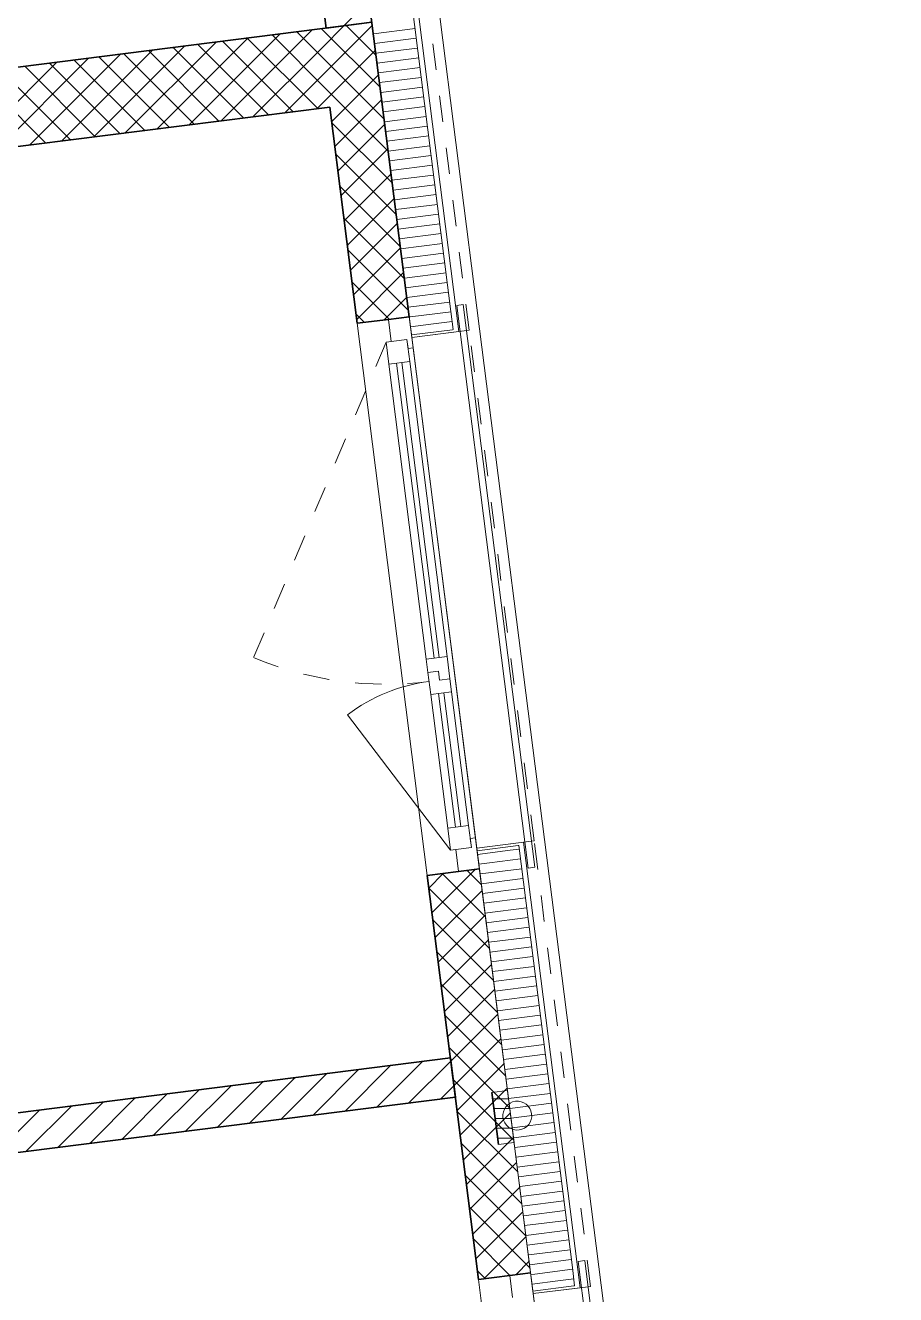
# Model space of a CAD drawing. Header units: metres. Extents: x 2713679.5 to 2713747.3, y 1226017.1 to 1226104.2.
# Drawn here: x 2713707.568 to 2713710.881, y 1226032.806 to 1226037.639 of the extents above; entities that cross this region are included whole.
import ezdxf

# ---------------------------------------------------------------- set-up
doc = ezdxf.new("R2010")
doc.units = ezdxf.units.M
doc.header["$MEASUREMENT"] = 0
doc.linetypes.add('Strich 2_1mm', pattern=[0.15, 0.1, -0.05])
doc.layers.add('plangrafiken', color=251, linetype='Continuous')
doc.layers.add('waende_stuetzen', color=250, linetype='Continuous')

msp = doc.modelspace()

# ---------------------------------------------------------------- linework, layer by layer
at = {"layer": 'plangrafiken', "color": 7, "linetype": 'Continuous', "lineweight": 13}
for p, q in [((2713709.2353, 1226036.5765), (2713709.2105, 1226036.5733)), ((2713709.2105, 1226036.5733), (2713709.4825, 1226034.4305)), ((2713709.5073, 1226034.4337), (2713709.2353, 1226036.5765)), ((2713709.4825, 1226034.4305), (2713709.5073, 1226034.4337)), ((2713709.347, 1226033.5521), (2713709.4075, 1226033.5521)), ((2713709.3517, 1226033.5146), (2713709.4122, 1226033.5146)), ((2713709.3565, 1226033.4771), (2713709.417, 1226033.4771)), ((2713709.3612, 1226033.4396), (2713709.4217, 1226033.4396)), ((2713709.366, 1226033.4021), (2713709.4265, 1226033.4021)), ((2713709.6974, 1226032.9357), (2713709.6726, 1226032.9325)), ((2713709.6726, 1226032.9325), (2713709.9445, 1226030.7897)), ((2713709.9693, 1226030.7929), (2713709.6974, 1226032.9357))]:
    msp.add_line(p, q, dxfattribs=at)
at = {"layer": 'plangrafiken', "color": 7, "linetype": 'Continuous', "lineweight": 18}
for p, q in [((2713709.3439, 1226033.5763), (2713709.4034, 1226033.5838)), ((2713709.4034, 1226033.5838), (2713709.4286, 1226033.3854)), ((2713709.4286, 1226033.3854), (2713709.3691, 1226033.3779))]:
    msp.add_line(p, q, dxfattribs=at)
at = {"layer": 'plangrafiken', "color": 7, "linetype": 'Continuous', "lineweight": 35}
msp.add_line((2713709.3439, 1226033.5763), (2713709.3691, 1226033.3779), dxfattribs=at)
at = {"layer": 'plangrafiken', "color": 7, "linetype": 'Continuous', "lineweight": 18}
for start, end in [(97.2326, 277.2326), (277.2326, 97.2326)]:
    msp.add_arc((2713709.4408, 1226033.4878), 0.055, start, end, dxfattribs=at)
at = {"layer": 'waende_stuetzen', "color": 7, "linetype": 'Continuous', "lineweight": 18}
for p, q in [((2713709.0295, 1226036.5302), (2713707.2411, 1226050.6222)), ((2713710.8808, 1226021.9422), (2713707.5779, 1226047.9685)), ((2713710.8808, 1226021.9422), (2713707.9455, 1226045.0717)), ((2713709.2181, 1226036.4735), (2713708.8914, 1226039.0479)), ((2713709.1882, 1226036.5504), (2713708.8817, 1226038.966)), ((2713710.8808, 1226021.9422), (2713708.7229, 1226038.9458)), ((2713709.197, 1226036.4809), (2713709.1882, 1226036.5504)), ((2713709.0396, 1226036.4509), (2713709.0295, 1226036.5302)), ((2713709.0383, 1226036.4608), (2713709.0295, 1226036.5302)), ((2713709.0383, 1226036.4608), (2713709.1946, 1226036.4806)), ((2713709.0396, 1226036.4509), (2713709.0383, 1226036.4608)), ((2713709.238, 1226036.476), (2713709.0396, 1226036.4509)), ((2713709.0396, 1226036.4509), (2713709.1983, 1226036.471)), ((2713709.1946, 1226036.4806), (2713709.197, 1226036.4809)), ((2713709.2181, 1226036.4735), (2713709.1983, 1226036.471)), ((2713709.2578, 1226036.4785), (2713709.238, 1226036.476)), ((2713709.4847, 1226034.5316), (2713709.2863, 1226034.5064)), ((2713709.4451, 1226034.5266), (2713709.2863, 1226034.5064)), ((2713709.2863, 1226034.5064), (2713709.2964, 1226034.4271)), ((2713709.2863, 1226034.5064), (2713709.2876, 1226034.4965)), ((2713709.4438, 1226034.5164), (2713709.2876, 1226034.4965)), ((2713709.4438, 1226034.5164), (2713709.4463, 1226034.5167)), ((2713709.4649, 1226034.5291), (2713709.4451, 1226034.5266)), ((2713709.4551, 1226034.4472), (2713709.4463, 1226034.5167)), ((2713709.6802, 1226032.8327), (2713709.4649, 1226034.5291)), ((2713709.5046, 1226034.5341), (2713709.4847, 1226034.5316)), ((2713709.2876, 1226034.4965), (2713709.2964, 1226034.4271)), ((2713709.4916, 1226032.8894), (2713709.2964, 1226034.4271)), ((2713709.6503, 1226032.9096), (2713709.4551, 1226034.4472)), ((2713709.6591, 1226032.8401), (2713709.6503, 1226032.9096)), ((2713709.5016, 1226032.8101), (2713709.4916, 1226032.8894)), ((2713709.5004, 1226032.82), (2713709.4916, 1226032.8894)), ((2713709.5004, 1226032.82), (2713709.6566, 1226032.8398)), ((2713709.5016, 1226032.8101), (2713709.5004, 1226032.82)), ((2713709.7, 1226032.8352), (2713709.5016, 1226032.8101)), ((2713709.5016, 1226032.8101), (2713709.6604, 1226032.8302)), ((2713709.6566, 1226032.8398), (2713709.6591, 1226032.8401)), ((2713709.6802, 1226032.8327), (2713709.6604, 1226032.8302)), ((2713709.7199, 1226032.8378), (2713709.7, 1226032.8352))]:
    msp.add_line(p, q, dxfattribs=at)
at = {"layer": 'waende_stuetzen', "color": 7, "linetype": 'Strich 2_1mm', "lineweight": 13}
for p, q in [((2713709.2578, 1226036.4785), (2713708.9311, 1226039.0529)), ((2713709.5046, 1226034.5341), (2713709.2578, 1226036.4785)), ((2713708.941, 1226036.4333), (2713708.437, 1226035.2323)), ((2713709.7199, 1226032.8378), (2713709.5046, 1226034.5341)), ((2713709.9666, 1226030.8933), (2713709.7199, 1226032.8378))]:
    msp.add_line(p, q, dxfattribs=at)
at = {"layer": 'waende_stuetzen', "color": 7, "linetype": 'Continuous', "lineweight": 13}
for p, q in [((2713709.2975, 1226036.4836), (2713708.9708, 1226039.0579)), ((2713709.0396, 1226036.4509), (2713708.7129, 1226039.0252)), ((2713708.8311, 1226036.505), (2713709.098, 1226034.4019)), ((2713708.9501, 1226036.5201), (2713708.9608, 1226036.4358)), ((2713709.0446, 1226036.4112), (2713709.0295, 1226036.5302)), ((2713709.0204, 1226036.4434), (2713708.941, 1226036.4333)), ((2713708.9608, 1226036.4358), (2713709.0204, 1226036.4434)), ((2713709.0204, 1226036.4434), (2713709.0248, 1226036.4087)), ((2713709.0311, 1226036.3591), (2713709.0204, 1226036.4434)), ((2713709.2863, 1226034.5064), (2713709.0396, 1226036.4509)), ((2713709.5443, 1226034.5392), (2713709.2975, 1226036.4836)), ((2713708.941, 1226036.4333), (2713708.9517, 1226036.349)), ((2713709.0248, 1226036.4087), (2713709.0446, 1226036.4112)), ((2713709.2813, 1226034.5461), (2713709.0446, 1226036.4112)), ((2713708.9517, 1226036.349), (2713709.0311, 1226036.3591)), ((2713708.9517, 1226036.349), (2713709.0943, 1226035.2255)), ((2713708.9815, 1226036.3528), (2713709.124, 1226035.2293)), ((2713709.1439, 1226035.2318), (2713709.0013, 1226036.3553)), ((2713709.1736, 1226035.2356), (2713709.0311, 1226036.3591)), ((2713709.1736, 1226035.2356), (2713709.0943, 1226035.2255)), ((2713709.1844, 1226035.1512), (2713709.1736, 1226035.2356)), ((2713709.0943, 1226035.2255), (2713709.1006, 1226035.1759)), ((2713709.1403, 1226035.1809), (2713709.1006, 1226035.1759)), ((2713709.1447, 1226035.1462), (2713709.1403, 1226035.1809)), ((2713709.1006, 1226035.1759), (2713709.1113, 1226035.0916)), ((2713709.1447, 1226035.1462), (2713709.1844, 1226035.1512)), ((2713709.1906, 1226035.1016), (2713709.1844, 1226035.1512)), ((2713709.1113, 1226035.0916), (2713709.1906, 1226035.1016)), ((2713709.1113, 1226035.0916), (2713709.1758, 1226034.5831)), ((2713709.141, 1226035.0953), (2713709.2056, 1226034.5869)), ((2713709.2254, 1226034.5894), (2713709.1609, 1226035.0979)), ((2713709.2552, 1226034.5932), (2713709.1906, 1226035.1016)), ((2713709.1865, 1226034.4988), (2713708.7947, 1226035.0143)), ((2713709.2552, 1226034.5932), (2713709.1758, 1226034.5831)), ((2713709.1758, 1226034.5831), (2713709.1865, 1226034.4988)), ((2713709.2659, 1226034.5089), (2713709.2552, 1226034.5932)), ((2713709.1865, 1226034.4988), (2713709.2659, 1226034.5089)), ((2713709.2659, 1226034.5089), (2713709.2063, 1226034.5013)), ((2713709.2813, 1226034.5461), (2713709.2615, 1226034.5436)), ((2713709.2615, 1226034.5436), (2713709.2659, 1226034.5089)), ((2713709.2964, 1226034.4271), (2713709.2813, 1226034.5461)), ((2713709.5016, 1226032.8101), (2713709.2863, 1226034.5064)), ((2713709.7596, 1226032.8428), (2713709.5443, 1226034.5392)), ((2713709.2063, 1226034.5013), (2713709.217, 1226034.417)), ((2713709.56, 1226030.7611), (2713709.2931, 1226032.8642)), ((2713709.4229, 1226032.795), (2713709.4122, 1226032.8793)), ((2713709.4916, 1226032.8894), (2713709.5067, 1226032.7704)), ((2713710.0063, 1226030.8984), (2713709.7596, 1226032.8428)), ((2713709.7484, 1226030.8656), (2713709.5016, 1226032.8101))]:
    msp.add_line(p, q, dxfattribs=at)
at = {"layer": 'waende_stuetzen', "color": 7, "linetype": 'Continuous', "lineweight": 35}
for p, q in [((2713708.5493, 1226038.9238), (2713708.7136, 1226037.6292)), ((2713708.7229, 1226038.9458), (2713709.0295, 1226036.5302)), ((2713708.8872, 1226037.6512), (2713708.6888, 1226037.626)), ((2713708.8872, 1226037.6512), (2713708.7136, 1226037.6292)), ((2713708.6888, 1226037.626), (2713705.5391, 1226037.2263)), ((2713704.684, 1226036.8154), (2713708.7266, 1226037.3284)), ((2713708.7266, 1226037.3284), (2713708.8311, 1226036.505)), ((2713708.9501, 1226036.5201), (2713708.8311, 1226036.505)), ((2713709.0295, 1226036.5302), (2713708.9501, 1226036.5201)), ((2713709.217, 1226034.417), (2713709.098, 1226034.4019)), ((2713709.2964, 1226034.4271), (2713709.217, 1226034.417)), ((2713709.098, 1226034.4019), (2713709.2931, 1226032.8642)), ((2713709.1861, 1226033.7075), (2713705.4908, 1226033.2385)), ((2713709.205, 1226033.5587), (2713709.1861, 1226033.7075)), ((2713705.1624, 1226033.0456), (2713709.205, 1226033.5587)), ((2713709.4122, 1226032.8793), (2713709.2931, 1226032.8642)), ((2713709.4916, 1226032.8894), (2713709.4122, 1226032.8793))]:
    msp.add_line(p, q, dxfattribs=at)
at = {"layer": 'waende_stuetzen', "color": 18, "linetype": 'Continuous', "lineweight": 0, "true_color": 0x000000}
for p, q in [((2713708.781, 1226037.6377), (2713708.8768, 1226037.7335)), ((2713708.1917, 1226037.2605), (2713708.538, 1226037.6069)), ((2713708.3131, 1226037.276), (2713708.6595, 1226037.6223)), ((2713708.7186, 1226037.3916), (2713708.5072, 1226037.603)), ((2713708.7032, 1226037.5131), (2713708.6013, 1226037.6149)), ((2713708.9187, 1226037.4037), (2713708.6955, 1226037.6269)), ((2713708.6979, 1226037.5546), (2713708.781, 1226037.6377)), ((2713708.7098, 1226037.4605), (2713708.8887, 1226037.6394)), ((2713708.9032, 1226037.5252), (2713708.7896, 1226037.6388)), ((2713709.0515, 1226037.6277), (2713708.8928, 1226037.6075)), ((2713707.8272, 1226037.2143), (2713708.1736, 1226037.5607)), ((2713707.9487, 1226037.2297), (2713708.2951, 1226037.5761)), ((2713708.0702, 1226037.2451), (2713708.4165, 1226037.5915)), ((2713708.3991, 1226037.2869), (2713708.1307, 1226037.5552)), ((2713708.4932, 1226037.2988), (2713708.2249, 1226037.5672)), ((2713708.5873, 1226037.3108), (2713708.319, 1226037.5791)), ((2713708.6815, 1226037.3227), (2713708.4131, 1226037.5911)), ((2713708.4346, 1226037.2914), (2713708.6979, 1226037.5546)), ((2713709.0562, 1226037.5904), (2713708.8975, 1226037.5703)), ((2713709.061, 1226037.5532), (2713708.9022, 1226037.5331)), ((2713707.4628, 1226037.168), (2713707.8091, 1226037.5144)), ((2713707.5842, 1226037.1835), (2713707.9306, 1226037.5298)), ((2713707.7057, 1226037.1989), (2713708.0521, 1226037.5452)), ((2713708.0226, 1226037.2391), (2713707.7543, 1226037.5074)), ((2713708.1167, 1226037.251), (2713707.8484, 1226037.5194)), ((2713708.2109, 1226037.263), (2713707.9425, 1226037.5313)), ((2713708.305, 1226037.2749), (2713708.0366, 1226037.5433)), ((2713708.9341, 1226037.2822), (2713708.7032, 1226037.5131)), ((2713708.7218, 1226037.3664), (2713708.9007, 1226037.5453)), ((2713709.0657, 1226037.516), (2713708.907, 1226037.4959)), ((2713707.3413, 1226037.1526), (2713707.6876, 1226037.499)), ((2713707.6461, 1226037.1913), (2713707.3778, 1226037.4597)), ((2713707.7402, 1226037.2033), (2713707.4719, 1226037.4716)), ((2713707.8344, 1226037.2152), (2713707.566, 1226037.4836)), ((2713707.9285, 1226037.2271), (2713707.6601, 1226037.4955)), ((2713708.5561, 1226037.3068), (2713708.7098, 1226037.4605)), ((2713709.0704, 1226037.4788), (2713708.9117, 1226037.4587)), ((2713708.7337, 1226037.2723), (2713708.9126, 1226037.4512)), ((2713709.0751, 1226037.4416), (2713708.9164, 1226037.4215)), ((2713709.0798, 1226037.4044), (2713708.9211, 1226037.3843)), ((2713708.6776, 1226037.3222), (2713708.7218, 1226037.3664)), ((2713708.9495, 1226037.1607), (2713708.7186, 1226037.3916)), ((2713708.7457, 1226037.1782), (2713708.9246, 1226037.3571)), ((2713709.0846, 1226037.3672), (2713708.9258, 1226037.3471)), ((2713709.0893, 1226037.33), (2713708.9306, 1226037.3099)), ((2713708.9649, 1226037.0393), (2713708.734, 1226037.2702)), ((2713708.7576, 1226037.084), (2713708.9365, 1226037.2629)), ((2713709.094, 1226037.2928), (2713708.9353, 1226037.2727)), ((2713709.0987, 1226037.2556), (2713708.94, 1226037.2355)), ((2713709.1035, 1226037.2184), (2713708.9447, 1226037.1983)), ((2713708.7696, 1226036.9899), (2713708.9485, 1226037.1688)), ((2713709.1082, 1226037.1812), (2713708.9494, 1226037.1611)), ((2713708.9803, 1226036.9178), (2713708.7494, 1226037.1487)), ((2713709.1129, 1226037.144), (2713708.9542, 1226037.1239)), ((2713708.7815, 1226036.8958), (2713708.9604, 1226037.0747)), ((2713709.1176, 1226037.1068), (2713708.9589, 1226037.0867)), ((2713709.1223, 1226037.0696), (2713708.9636, 1226037.0495)), ((2713708.9957, 1226036.7963), (2713708.7648, 1226037.0272)), ((2713709.1271, 1226037.0324), (2713708.9683, 1226037.0123)), ((2713708.7935, 1226036.8017), (2713708.9724, 1226036.9806)), ((2713709.1318, 1226036.9952), (2713708.9731, 1226036.9751)), ((2713709.1365, 1226036.958), (2713708.9778, 1226036.9379)), ((2713709.1412, 1226036.9208), (2713708.9825, 1226036.9007)), ((2713709.0112, 1226036.6748), (2713708.7803, 1226036.9057)), ((2713708.8054, 1226036.7076), (2713708.9843, 1226036.8865)), ((2713709.1459, 1226036.8836), (2713708.9872, 1226036.8635)), ((2713709.1507, 1226036.8464), (2713708.9919, 1226036.8263)), ((2713709.0266, 1226036.5533), (2713708.7957, 1226036.7842)), ((2713708.8173, 1226036.6134), (2713708.9962, 1226036.7923)), ((2713709.1554, 1226036.8092), (2713708.9967, 1226036.7891)), ((2713709.1601, 1226036.772), (2713709.0014, 1226036.7519)), ((2713709.1648, 1226036.7348), (2713709.0061, 1226036.7147)), ((2713708.8293, 1226036.5193), (2713709.0082, 1226036.6982)), ((2713709.1695, 1226036.6976), (2713709.0108, 1226036.6775)), ((2713708.9533, 1226036.5205), (2713708.8111, 1226036.6627)), ((2713709.1743, 1226036.6604), (2713709.0155, 1226036.6403)), ((2713708.9342, 1226036.5181), (2713709.0201, 1226036.6041)), ((2713709.179, 1226036.6232), (2713709.0203, 1226036.6031)), ((2713709.1837, 1226036.586), (2713709.025, 1226036.5659)), ((2713708.8592, 1226036.5086), (2713708.8265, 1226036.5413)), ((2713709.1884, 1226036.5488), (2713709.0332, 1226036.5291)), ((2713709.0332, 1226036.5291), (2713709.0297, 1226036.5287)), ((2713709.1216, 1226036.5025), (2713709.0344, 1226036.4915)), ((2713709.1932, 1226036.5116), (2713709.1216, 1226036.5025)), ((2713709.4142, 1226034.4984), (2713709.2894, 1226034.4826)), ((2713709.4528, 1226034.4655), (2713709.3352, 1226034.4506)), ((2713709.4481, 1226034.5027), (2713709.4142, 1226034.4984)), ((2713709.104, 1226034.3545), (2713709.1592, 1226034.4097)), ((2713709.116, 1226034.2604), (2713709.2806, 1226034.4251)), ((2713709.3195, 1226034.2451), (2713709.1554, 1226034.4092)), ((2713709.3041, 1226034.3666), (2713709.2496, 1226034.4211)), ((2713709.3352, 1226034.4506), (2713709.2941, 1226034.4454)), ((2713709.4575, 1226034.4283), (2713709.2988, 1226034.4082)), ((2713709.4623, 1226034.3911), (2713709.3035, 1226034.371)), ((2713709.3349, 1226034.1237), (2713709.104, 1226034.3546)), ((2713709.1279, 1226034.1663), (2713709.3068, 1226034.3452)), ((2713709.467, 1226034.3539), (2713709.3083, 1226034.3338)), ((2713709.4717, 1226034.3167), (2713709.313, 1226034.2966)), ((2713709.4764, 1226034.2795), (2713709.3177, 1226034.2594)), ((2713709.3503, 1226034.0022), (2713709.1194, 1226034.2331)), ((2713709.1399, 1226034.0722), (2713709.3188, 1226034.2511)), ((2713709.4811, 1226034.2423), (2713709.3224, 1226034.2222)), ((2713709.4859, 1226034.2051), (2713709.3271, 1226034.185)), ((2713709.4906, 1226034.1679), (2713709.3319, 1226034.1478)), ((2713709.1518, 1226033.978), (2713709.3307, 1226034.1569)), ((2713709.4953, 1226034.1307), (2713709.3366, 1226034.1106)), ((2713709.3658, 1226033.8807), (2713709.1348, 1226034.1116)), ((2713709.5, 1226034.0935), (2713709.3413, 1226034.0734)), ((2713709.1637, 1226033.8839), (2713709.3426, 1226034.0628)), ((2713709.5048, 1226034.0563), (2713709.346, 1226034.0362)), ((2713709.3812, 1226033.7592), (2713709.1503, 1226033.9901)), ((2713709.5095, 1226034.0191), (2713709.3507, 1226033.9989)), ((2713709.5142, 1226033.9819), (2713709.3555, 1226033.9617)), ((2713709.1757, 1226033.7898), (2713709.3546, 1226033.9687)), ((2713709.5189, 1226033.9447), (2713709.3602, 1226033.9245)), ((2713709.5236, 1226033.9075), (2713709.3649, 1226033.8873)), ((2713709.3966, 1226033.6377), (2713709.1657, 1226033.8686)), ((2713709.1876, 1226033.6957), (2713709.3665, 1226033.8746)), ((2713709.5284, 1226033.8703), (2713709.3696, 1226033.8501)), ((2713709.5331, 1226033.8331), (2713709.3744, 1226033.8129)), ((2713709.1996, 1226033.6016), (2713709.3785, 1226033.7805)), ((2713709.5378, 1226033.7959), (2713709.3791, 1226033.7757)), ((2713709.412, 1226033.5162), (2713709.1811, 1226033.7471)), ((2713709.5425, 1226033.7587), (2713709.3838, 1226033.7385)), ((2713708.9067, 1226033.5208), (2713709.0799, 1226033.694)), ((2713709.0282, 1226033.5362), (2713709.1876, 1226033.6957)), ((2713709.2115, 1226033.5074), (2713709.3904, 1226033.6863)), ((2713709.5472, 1226033.7215), (2713709.3885, 1226033.7013)), ((2713709.552, 1226033.6843), (2713709.3932, 1226033.6641)), ((2713708.5423, 1226033.4746), (2713708.7154, 1226033.6477)), ((2713708.6637, 1226033.49), (2713708.8369, 1226033.6632)), ((2713708.7852, 1226033.5054), (2713708.9584, 1226033.6786)), ((2713709.5567, 1226033.6471), (2713709.398, 1226033.6269)), ((2713708.0563, 1226033.4129), (2713708.2295, 1226033.5861)), ((2713708.1778, 1226033.4283), (2713708.351, 1226033.6015)), ((2713708.2993, 1226033.4437), (2713708.4725, 1226033.6169)), ((2713708.4208, 1226033.4591), (2713708.5939, 1226033.6323)), ((2713709.1497, 1226033.5516), (2713709.1996, 1226033.6016)), ((2713709.4274, 1226033.3948), (2713709.1965, 1226033.6257)), ((2713709.2235, 1226033.4133), (2713709.4024, 1226033.5922)), ((2713709.5614, 1226033.6099), (2713709.4027, 1226033.5897)), ((2713707.6919, 1226033.3666), (2713707.8651, 1226033.5398)), ((2713707.8134, 1226033.3821), (2713707.9865, 1226033.5552)), ((2713707.9348, 1226033.3975), (2713708.108, 1226033.5707)), ((2713709.5661, 1226033.5727), (2713709.4074, 1226033.5525)), ((2713707.4489, 1226033.3358), (2713707.6221, 1226033.509)), ((2713707.5704, 1226033.3512), (2713707.7436, 1226033.5244)), ((2713709.4428, 1226033.2733), (2713709.2119, 1226033.5042)), ((2713709.2354, 1226033.3192), (2713709.4143, 1226033.4981)), ((2713709.5708, 1226033.5355), (2713709.4121, 1226033.5153)), ((2713709.5756, 1226033.4983), (2713709.4168, 1226033.4781)), ((2713709.5803, 1226033.4611), (2713709.4216, 1226033.4409)), ((2713709.2474, 1226033.2251), (2713709.4263, 1226033.404)), ((2713709.585, 1226033.4239), (2713709.4263, 1226033.4037)), ((2713709.4583, 1226033.1518), (2713709.2273, 1226033.3827)), ((2713709.5897, 1226033.3867), (2713709.431, 1226033.3665)), ((2713709.5945, 1226033.3495), (2713709.4357, 1226033.3293)), ((2713709.2593, 1226033.1309), (2713709.4382, 1226033.3098)), ((2713709.5992, 1226033.3123), (2713709.4404, 1226033.2921)), ((2713709.4737, 1226033.0303), (2713709.2428, 1226033.2612)), ((2713709.6039, 1226033.2751), (2713709.4452, 1226033.2549)), ((2713709.2712, 1226033.0368), (2713709.4501, 1226033.2157)), ((2713709.6086, 1226033.2379), (2713709.4499, 1226033.2177)), ((2713709.6133, 1226033.2007), (2713709.4546, 1226033.1805)), ((2713709.6181, 1226033.1635), (2713709.4593, 1226033.1433)), ((2713709.4891, 1226032.9088), (2713709.2582, 1226033.1397)), ((2713709.2832, 1226032.9427), (2713709.4621, 1226033.1216)), ((2713709.6228, 1226033.1263), (2713709.4641, 1226033.1061)), ((2713709.6275, 1226033.0891), (2713709.4688, 1226033.0689)), ((2713709.4125, 1226032.8794), (2713709.2736, 1226033.0183)), ((2713709.3134, 1226032.8668), (2713709.474, 1226033.0275)), ((2713709.6322, 1226033.0519), (2713709.4735, 1226033.0317)), ((2713709.6369, 1226033.0146), (2713709.4782, 1226032.9945)), ((2713709.6417, 1226032.9774), (2713709.4829, 1226032.9573)), ((2713709.4348, 1226032.8822), (2713709.486, 1226032.9334)), ((2713709.6464, 1226032.9402), (2713709.4877, 1226032.9201)), ((2713709.3183, 1226032.8674), (2713709.289, 1226032.8968)), ((2713709.507, 1226032.8848), (2713709.4924, 1226032.8829)), ((2713709.6511, 1226032.903), (2713709.507, 1226032.8848)), ((2713709.6558, 1226032.8658), (2713709.5955, 1226032.8582)), ((2713709.5955, 1226032.8582), (2713709.4971, 1226032.8457))]:
    msp.add_line(p, q, dxfattribs=at)
at = {"layer": 'waende_stuetzen', "color": 7, "linetype": 'Strich 2_1mm', "lineweight": 13}
msp.add_arc((2713708.941, 1226036.4333), 1.3025, 247.2326, 277.2326, dxfattribs=at)
at = {"layer": 'waende_stuetzen', "color": 7, "linetype": 'Continuous', "lineweight": 13}
msp.add_arc((2713709.1865, 1226034.4988), 0.6475, 97.2326, 127.2326, dxfattribs=at)

doc.saveas('drawing.dxf')
